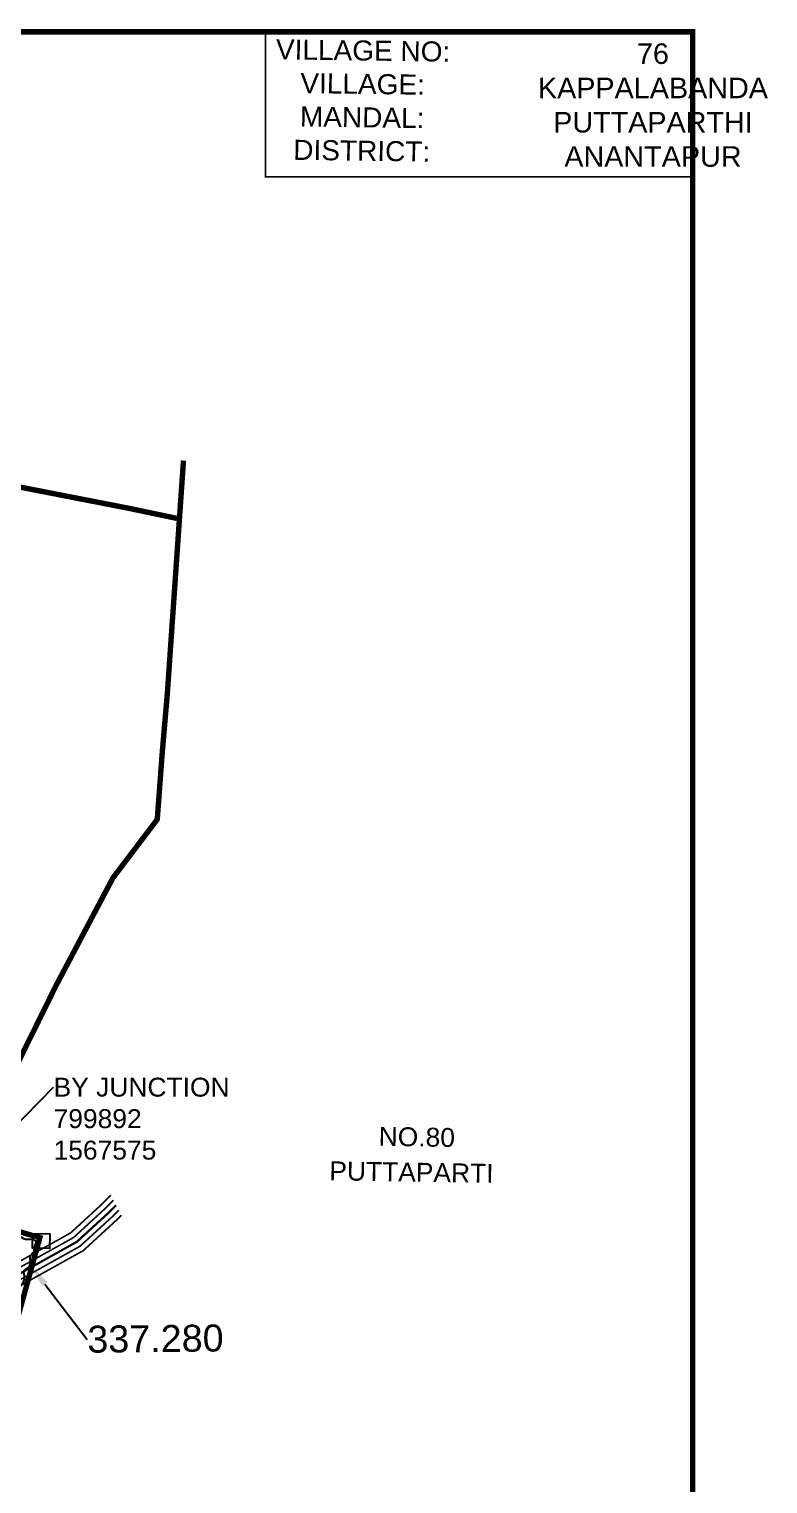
# Model space of a CAD drawing. Header units: feet. Extents: x 795890 to 801423, y 1560112 to 1569674.
# Drawn here: x 800054 to 801423, y 1566978 to 1569674 of the extents above; entities that cross this region are included whole.
import ezdxf
from ezdxf import colors
from ezdxf.entities.mleader import LeaderData, LeaderLine
from ezdxf.math import Vec2, Vec3

# ---------------------------------------------------------------- set-up
doc = ezdxf.new("R2010")
doc.units = ezdxf.units.FT
doc.header["$LTSCALE"] = 15
doc.header["$MEASUREMENT"] = 0
doc.linetypes.add('HIDDEN2', pattern=[0.1875, 0.125, -0.0625])
for name, color, linetype in [('CANAL1', 7, 'Continuous'), ('CRDS STONES', 7, 'Continuous'), ('TANKS-STREAM', 4, 'Continuous'), ('TEXT', 1, 'Continuous'), ('VILLAGE STONES', 240, 'Continuous')]:
    doc.layers.add(name, color=color, linetype=linetype)
doc.layers.add('VILLAGE BOUNDRY', color=5, linetype='HIDDEN2', lineweight=100)
doc.styles.get("Standard").update_dxf_attribs({"font": 'arial.ttf'})

msp = doc.modelspace()

# ---------------------------------------------------------------- linework, layer by layer
at = {"layer": 'CANAL1', "color": 1, "const_width": 3}
for points in [[(800015, 1567378.4), (800131, 1567443.1), (800188.3, 1567495.6), (800206, 1567513.2)], [(800031.4, 1567341.8), (800154.6, 1567410.4), (800215.9, 1567466.7), (800225.3, 1567476)]]:
    msp.add_lwpolyline(points, dxfattribs=at)
at = {"layer": 'CANAL1', "color": 5, "const_width": 3}
for points in [[(800019.1, 1567369.3), (800136.9, 1567434.9), (800195.2, 1567488.4), (800210.8, 1567503.9)], [(800027.3, 1567350.9), (800148.7, 1567418.6), (800209, 1567473.9), (800220.5, 1567485.3)]]:
    msp.add_lwpolyline(points, dxfattribs=at)
at = {"layer": 'CANAL1', "color": 1, "linetype": 'HIDDEN2', "ltscale": 5, "const_width": 4}
for points in [[(800155, 1567438), (800202.1, 1567481.1), (800215.6, 1567494.6)], [(800023.2, 1567360.1), (800142.8, 1567426.8), (800155, 1567438)]]:
    msp.add_lwpolyline(points, dxfattribs=at)
at = {"layer": 'TANKS-STREAM'}
msp.add_spline([(800023.8, 1567301.5), (800023.8, 1567309.3), (800025.1, 1567317.7), (800032.4, 1567325.9), (800034, 1567331.8), (800039.3, 1567345.8), (800045.2, 1567355.5), (800045.3, 1567365.7), (800045.7, 1567374), (800054.1, 1567380), (800056.6, 1567387.8), (800056.7, 1567394.5), (800057.4, 1567401.8), (800062.9, 1567408.2), (800064.9, 1567419.6), (800067.4, 1567427), (800059.4, 1567431.1), (800048, 1567431.3), (800034.8, 1567438), (800025, 1567440.5), (800011.8, 1567446.1), (800013, 1567453.1)], degree=3, dxfattribs=at)
at = {"layer": 'VILLAGE BOUNDRY', "lineweight": -2, "ltscale": 10, "const_width": 10}
for points in [[(799664.5, 1568898), (800237.8, 1568786.2), (800332.9, 1568766.3), (800310.4, 1568441.5), (800301.3, 1568336.3), (800291.8, 1568209.5), (800209.5, 1568100.8), (800104.5, 1567901.9), (800016.4, 1567723.4)], [(800332.9, 1568766.3), (800340.4, 1568874.4)], [(799988.1, 1567459.8), (800074.3, 1567434.6), (800031.4, 1567279.1)]]:
    msp.add_lwpolyline(points, dxfattribs=at)
at = {"layer": 'VILLAGE STONES', "color": 5, "lineweight": -3}
for points, const_width in [([(795894.9, 1569668.8), (801283.7, 1569668.8), (801283.7, 1560513.8), (795894.9, 1560513.8)], 10), ([(800492.1, 1569668.8), (801283.7, 1569668.8), (801283.7, 1569400), (800492.1, 1569400)], 3.06)]:
    msp.add_lwpolyline(points, close=True, dxfattribs=dict(at, const_width=const_width))
at = {"layer": 'VILLAGE STONES', "lineweight": -2}
msp.add_lwpolyline([(800061.4, 1567442.2), (800092.6, 1567441.7), (800092.2, 1567414.7), (800061, 1567415.2)], close=True, dxfattribs=at)

# ---------------------------------------------------------------- texts
at = {"layer": 'TEXT', "lineweight": -2}
for s, p in [('NO.80', (800701.7, 1567604.8)), ('PUTTAPARTI', (800610.3, 1567541))]:
    msp.add_text(s, height=35, rotation=359.064, dxfattribs=at).set_placement(p)
at = {"layer": 'VILLAGE STONES', "lineweight": -3, "insert": (800673.4, 1569652.8), "char_height": 37.139, "width": 318.787, "attachment_point": 2, "rotation": 359.2082}
msp.add_mtext('VILLAGE NO:\\PVILLAGE:\\PMANDAL:\\PDISTRICT:', dxfattribs=at)
at = {"layer": 'VILLAGE STONES', "lineweight": -3, "insert": (801210, 1569647.4), "char_height": 38.11, "width": 728.604, "attachment_point": 2}
msp.add_mtext('76\\PKAPPALABANDA\\PPUTTAPARTHI \\PANANTAPUR ', dxfattribs=at)

# ---------------------------------------------------------------- leaders
at = {"layer": 'CRDS STONES', "color": 1}
ml = msp.add_multileader_mtext('Standard', dxfattribs=at)
ml.set_content('BY JUNCTION\\P799892\\P1567575', color=1)
ml.set_leader_properties()
ml.build(insert=Vec2(0, 0))
ml.multileader.update_dxf_attribs({"dogleg_length": 0.36, "arrow_head_size": 35})
ctx = ml.context
ctx.base_point, ctx.char_height, ctx.arrow_head_size, ctx.landing_gap_size, ctx.plane_origin = Vec3(800099.7, 1567713.1), 35, 35, 0.09, Vec3(799165.4, 1567817.5)
notes = []
notes.append((ctx, [(0, (1, 1, 0), (800099.7, 1567713.1), (1, 0), 1.396927018504357e-11, [(0, [(799931.5, 1567542.5)], 0, [])])]))
ctx.mtext.insert, ctx.mtext.flow_direction = Vec3(800099.8, 1567730.9), 5
at = {"layer": 'VILLAGE STONES', "color": 1}
ml = msp.add_multileader_mtext('Standard', dxfattribs=at)
ml.set_content('337.280', color=1)
ml.set_leader_properties()
ml.build(insert=Vec2(0, 0))
ml.multileader.update_dxf_attribs({"dogleg_length": 0.36, "arrow_head_size": 40})
ctx = ml.context
ctx.base_point, ctx.char_height, ctx.arrow_head_size, ctx.landing_gap_size, ctx.plane_origin, ctx.plane_x_axis, ctx.plane_y_axis = Vec3(800162.2, 1567245.8), 50, 40, 0.0911, Vec3(801354.4, 1566849.7), Vec3(0.999954, 0.009564), Vec3(-0.009564, 0.999954)
notes.append((ctx, [(0, (1, 1, 0), (800162.2, 1567245.8), (0.999954, 0.009564), 7.830585350072124e-12, [(0, [(800059.2, 1567380.4)], 0, [])])]))
ctx.mtext.insert, ctx.mtext.text_direction, ctx.mtext.rotation, ctx.mtext.flow_direction = Vec3(800162, 1567271.3), Vec3(0.999954, 0.009564), 0.009564, 5
for ctx, leaders in notes:
    for number, flags, end, landing, length, lines in leaders:
        leader = LeaderData()
        leader.index, (leader.has_last_leader_line, leader.has_dogleg_vector, leader.attachment_direction) = number, flags
        leader.last_leader_point, leader.dogleg_vector, leader.dogleg_length = Vec3(end), Vec3(landing), length
        for number, points, colour, breaks in lines:
            line = LeaderLine()
            line.index, line.vertices, line.color, line.breaks = number, Vec3.list(points), colors.encode_raw_color(colour), breaks
            leader.lines.append(line)
        ctx.leaders.append(leader)

doc.saveas('drawing.dxf')
